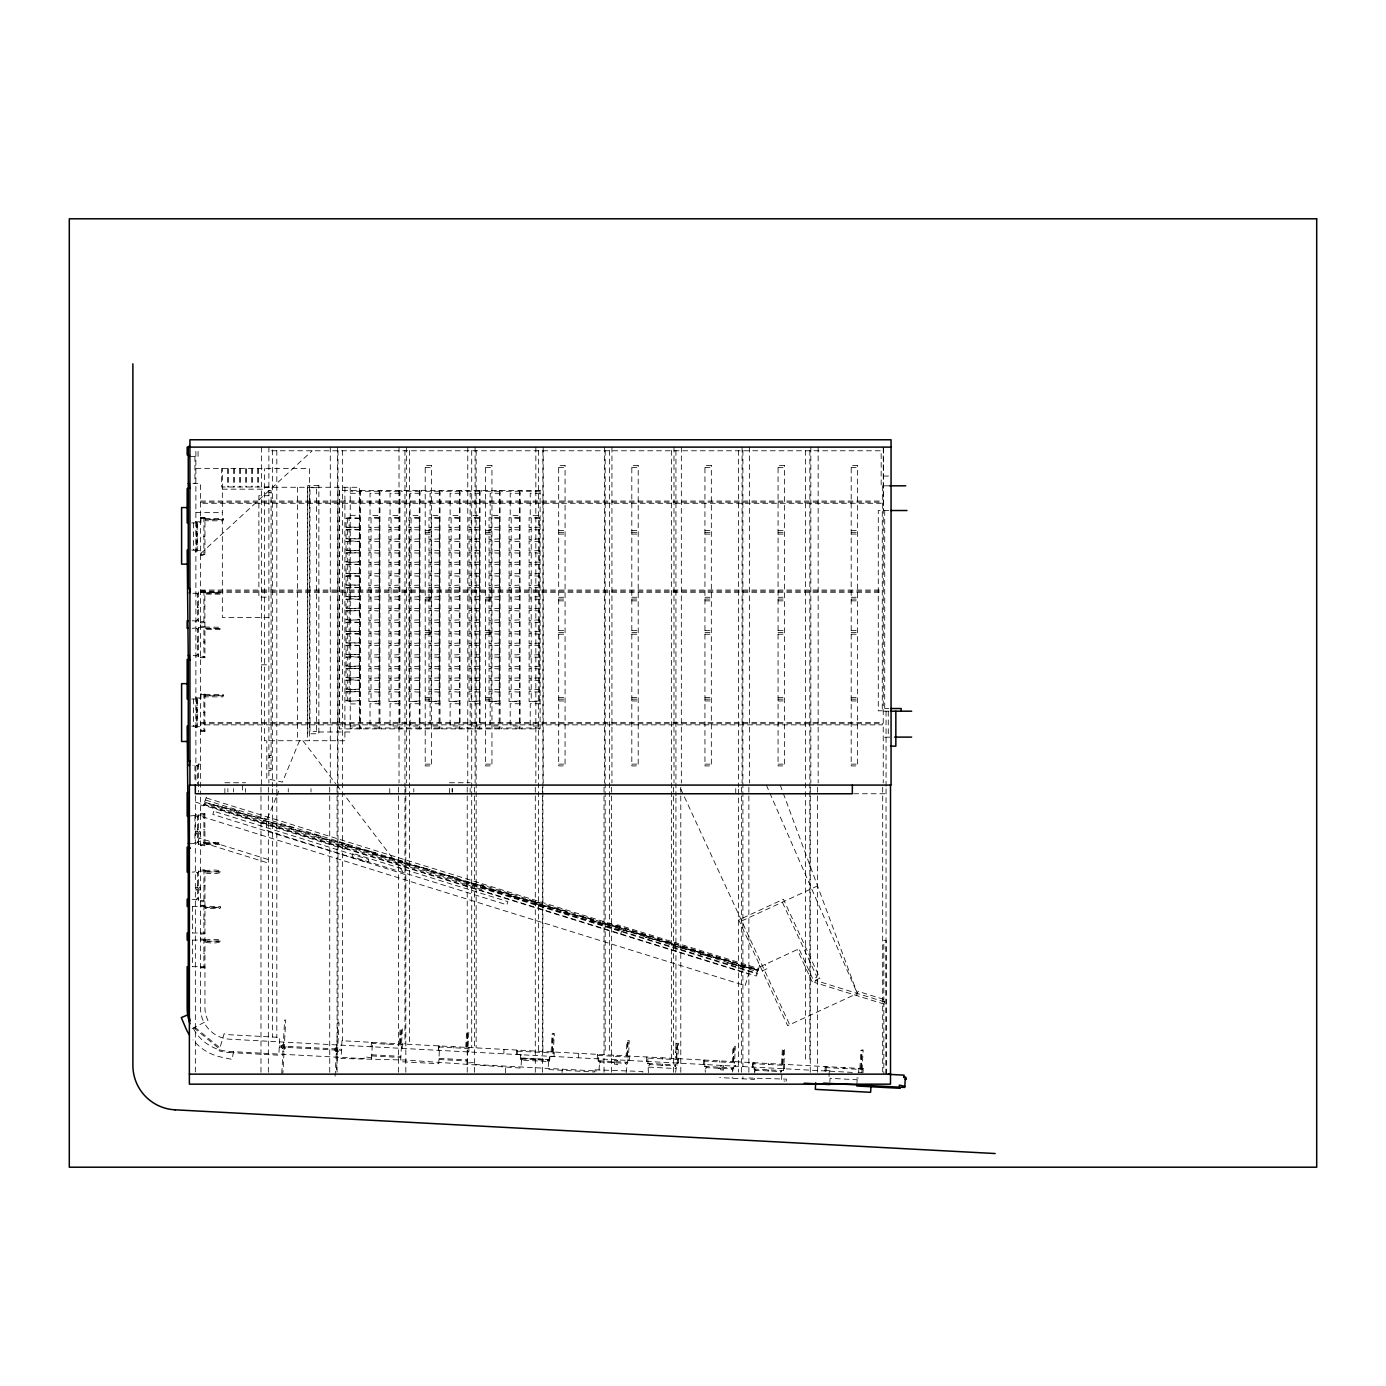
<?xml version="1.0" encoding="UTF-8"?>
<svg xmlns="http://www.w3.org/2000/svg" width="1386" height="1386" viewBox="0 0 1386 1386"><rect width="100%" height="100%" fill="white"/><g stroke="black" fill="none" stroke-linecap="round" stroke-linejoin="round"><path stroke-width="0.75" stroke-dasharray="5 3.75" d="M197.28 831.964L197.505 830.976M516.424 1054.399L516.545 1050.172M516.32 1054.278L517.325 1054.434L517.325 1050.103M535.36 1052.407L535.221 1051.038M551.126 1051.731L552.061 1033.904L554.348 1033.575L553.083 1056.323L554.088 1056.271M552.13 1051.783L553.066 1033.731M552.39 1051.783L553.222 1033.506M553.967 1056.375L554.313 1052.165M281.774 1073.353L284.615 1020.027L285.724 1020.096L282.883 1073.405M283.714 1047.279L283.766 1046.17M310.377 1048.7L310.429 1047.591M335.083 1076.194L337.924 1022.868L339.033 1022.937L336.417 1072.21M337.023 1050.12L337.093 1049.011M371.067 1046.742L371.535 1042.307M372.193 1042.341L372.141 1043.398L401.68 1044.975L401.732 1043.918M371.535 1059.025L372.366 1043.398M387.023 1044.507L386.885 1043.415M399.324 1043.641L400.121 1028.828L402.408 1028.499L400.571 1061.693L438.773 1063.72L439.501 1045.945M400.329 1043.693L401.282 1028.412M400.589 1043.71L401.386 1028.672M402.183 1048.284L402.408 1043.953L402.39 1048.422M438.374 1050.328L438.617 1045.893M438.617 1050.242L438.842 1046.014M453.898 1048.059L453.776 1046.69M465.748 1047.175L466.545 1032.362L468.832 1032.033L468.018 1047.296M466.753 1047.227L467.706 1031.964M467.013 1047.244L467.827 1032.206M467.047 1064.119L467.879 1048.492M468.156 1047.106L468.104 1048.509L439.449 1046.984M468.607 1051.835L467.706 1051.783M468.815 1051.957L469.057 1047.504M503.811 1053.81L504.036 1049.375M505.353 1072.833L505.717 1066.18M517.359 1054.538L521.153 1054.296L520.911 1058.956L549.116 1060.463L549.376 1055.803L553.083 1056.444M520.582 1054.711L520.287 1060.047L549.618 1061.607L549.895 1056.271M521.413 1060.099L520.98 1068.104L405.11 1060.03L341.025 1058.506L341.978 1040.747L735.308 1061.693L735.29 1066.163M521.968 1060.134L521.846 1058.124M523.18 1058.194L533.731 1058.748M535.013 1059.718L535.065 1058.835M536.399 1058.904L546.95 1059.458M547.955 1061.52L548.007 1060.411M548.232 1060.411L548.284 1059.528M548.51 1061.555L548.076 1069.542L594.507 1072.019L594.577 1070.91L599.012 1071.153L599.532 1061.364L598.198 1061.295L598.388 1054.399L598.284 1055.439L628.499 1057.05L629.227 1040.591L626.94 1040.903L626.143 1055.734M562.075 1072.521L562.248 1069.178M578.516 1057.795L578.759 1053.36M597.227 1058.8L597.453 1054.348L597.453 1058.696M600.017 1060.844L599.947 1061.953L626.16 1063.339L626.229 1062.23M600.623 1061.988L599.445 1063.045M612.508 1062.612L613.426 1062.664M613.253 1055.196L613.374 1056.565M613.062 1062.646L613.114 1061.537M614.379 1062.716L615.367 1062.767M614.622 1062.958L614.552 1064.171L617.567 1064.344L615.107 1062.975M614.691 1061.399L614.76 1060.169L617.792 1060.342L615.193 1061.433M625.502 1063.305L626.559 1064.483M626.125 1072.591L628.291 1057.05M627.009 1055.924L627.945 1040.747M627.408 1055.785L628.101 1040.505M629.209 1060.498L629.452 1056.063M642.844 1072.366L642.879 1071.482L594.629 1069.801L593.572 1068.849L593.468 1070.841L474.393 1064.5L474.497 1062.508L467.117 1063.01M646.534 1061.416L646.777 1056.981L646.777 1061.33M648.388 1072.66L647.712 1057.033L647.609 1058.072L677.823 1059.684L678.551 1043.208L676.264 1043.537L675.467 1058.35M649.324 1063.46L649.272 1064.569L675.484 1065.973L675.536 1064.864M649.93 1064.621L648.769 1065.661M661.832 1065.245L662.751 1065.297M662.699 1059.181L662.577 1057.83M662.369 1065.28L662.439 1064.171M674.826 1065.938L675.866 1067.116M675.588 1072.366L677.598 1059.666M676.472 1058.402L677.269 1043.363M676.732 1058.419L677.408 1043.138M678.534 1063.131L678.534 1058.783M703.308 1064.448L703.534 1060.013L703.534 1064.344M704.434 1060.047L704.365 1061.104L734.58 1062.716L735.308 1046.239L733.021 1046.569L732.224 1061.381M704.59 1061.104L705.335 1072.227M706.098 1066.492L706.028 1067.601L732.241 1069.004L732.31 1067.896M706.704 1067.636L705.526 1068.693M718.589 1068.277L719.507 1068.329M719.334 1060.844L719.455 1062.213M719.143 1068.294L719.195 1067.185M720.46 1068.363L721.448 1068.415M720.703 1068.606L720.633 1069.836L723.648 1069.992L721.188 1068.641M720.772 1067.047L720.841 1065.834L723.873 1065.99L721.274 1067.081M731.583 1068.97L732.622 1070.131M732.206 1078.239L732.258 1077.13M732.536 1071.932L734.372 1062.698M733.229 1061.433L734.026 1046.395M733.489 1061.451L734.182 1046.153M752.615 1067.081L752.858 1062.629M752.858 1066.977L753.083 1062.75M754.469 1078.308L754.417 1079.434L719.698 1077.58M754.746 1073.111L753.793 1062.681L753.689 1063.72L783.904 1065.332L784.632 1048.873L782.345 1049.185L781.548 1064.015M755.405 1069.126L755.353 1070.235L781.565 1071.621L781.617 1070.512M756.011 1070.269L754.85 1071.309M767.913 1070.893L768.832 1070.945M768.78 1064.846L768.658 1063.478M768.45 1070.928L768.52 1069.819M780.838 1072.695L780.89 1071.586M781.86 1074.566L781.513 1080.872L785.186 1081.063M782.553 1064.067L783.35 1049.029M782.813 1064.067L783.488 1048.786M783.679 1065.332L783.367 1071.17L782.033 1071.101M784.615 1064.431L784.615 1068.779M786.295 1081.132L786.399 1079.122L748.925 1078.013M824.982 1070.928L825.224 1066.492L825.207 1070.841M826.108 1066.544L826.056 1067.584L862.265 1069.507L862.317 1068.104M826.281 1067.601L826.091 1070.997L825.103 1070.72M829.036 1076.489L829.313 1071.17M829.867 1081.721L830.058 1078.273L857.154 1079.781M844.143 1068.866L844.022 1067.497M856.877 1084.891L857.241 1077.996M858.644 1072.729L858.887 1068.277M859.909 1068.19L860.862 1050.363L863.149 1050.034L862.179 1068.311M860.914 1068.242L862.023 1049.964M861.174 1068.242L862.144 1050.207M861.867 1072.781L862.04 1069.507M863.097 1068.623L735.758 1061.728M862.976 1072.955L863.218 1068.519M233.628 1051.679L231.999 1059.389L222.955 1057.466A50.052 50.052 0 0 1 193 1039.933M341.077 845.685L341.736 843.572L621.292 930.526L621.967 928.395M345.305 847.002L344.629 849.133L203.794 805.318L204.452 803.187L481.912 889.5L482.588 887.369M465.8 886.122L466.787 882.951L756.704 973.111L757.692 969.94L727.338 962.923L757.692 969.94L602.823 921.759L601.836 924.947M480.457 886.711L481.115 884.597L758.021 970.72L759.684 965.176L756.409 976.039L204.175 804.278M617.047 926.87L617.706 924.739L758.558 968.554L757.882 970.685M620.651 934.303L621.656 931.115M856.669 995.581L858.003 991.337L885.152 999.774L883.835 1004.018L883.835 1074.063M206.358 797.175L203.24 805.855L200.52 804.885M276.022 797.643L266.424 820.945L266.424 830.283L405.041 874.497L343.485 793.901M276.819 795.703L280.024 787.941M299.515 740.73L282.432 782.12L266.805 778.603L266.805 740.73M200.953 553.36L312.179 450.779M192.152 1028.62L208.004 1020.391A26.698 26.698 0 0 1 204.955 1008.194L204.955 869.923L200.502 869.698M741.701 920.962L817.549 885.914M760.36 966.648L798.977 948.804L812.872 979.001L816.96 977.113L782.345 902.182M762.317 970.893L767.168 968.658L765.211 964.413M780.231 785.082L857.328 993.45L787.629 1025.657L738.755 919.871L783.436 899.237L819.906 978.187L812.161 981.773L797.279 949.583M346.067 518.243L359.303 518.243L359.303 527.148L346.067 527.148L346.067 518.243L350.363 517.688M346.067 529.816L359.303 529.816L359.303 538.721L346.067 538.721L346.067 529.816L350.363 529.261M346.067 541.389L359.303 541.389L359.303 550.277L350.398 550.848L346.067 550.277L346.067 541.389L347.314 541.389L347.314 550.277L350.363 550.848M350.363 562.404L346.067 561.85L346.067 552.962L359.303 552.962L359.303 561.85L350.398 562.404L349.116 562.404L349.116 552.39L359.684 552.962M346.067 552.962L350.363 552.39M346.067 564.518L359.303 564.518L359.303 573.423L346.067 573.423L346.067 564.518L350.363 563.963M346.067 576.091L359.303 576.091L359.303 584.996L346.067 584.996L346.067 576.091L350.363 575.536M346.067 587.664L359.303 587.664L359.303 596.552L346.067 596.552L346.067 587.664L350.363 587.11M346.067 599.22L359.303 599.22L359.303 608.125L350.398 608.679L346.067 608.125L346.067 599.22L347.314 599.22L347.314 608.125L350.363 608.679M350.363 620.252L346.067 619.698L346.067 610.793L359.303 610.793L359.303 619.698L350.398 620.252L349.116 620.252L349.116 610.238L359.684 610.793M346.067 610.793L350.363 610.238M346.067 622.366L359.303 622.366L359.303 631.271L346.067 631.271L346.067 622.366L350.363 621.812M346.067 633.939L359.303 633.939L359.303 642.827L346.067 642.827L346.067 633.939L350.363 633.385M346.067 645.495L359.303 645.495L359.303 654.4L346.067 654.4L346.067 645.495L350.363 644.94M346.067 657.068L359.303 657.068L359.303 665.973L350.398 666.527L346.067 665.973L346.067 657.068L347.314 657.068L347.314 665.973L350.363 666.527M350.363 678.1L346.067 677.546L346.067 668.641L359.303 668.641L359.303 677.546L350.398 678.1L349.116 678.1L349.116 668.087L359.684 668.641M346.067 668.641L350.363 668.087M346.067 680.214L359.303 680.214L359.303 689.102L350.398 689.656L346.067 689.102L346.067 680.214L347.314 680.214L347.314 689.102L350.363 689.656M350.363 701.229L346.067 700.675L346.067 691.77L359.303 691.77L359.303 700.675L350.398 701.229L349.116 701.229L349.116 691.216L359.684 691.77M346.067 691.77L350.363 691.216M359.684 527.148L349.116 527.702L349.116 517.688L359.684 518.243M379.487 527.148L368.919 527.702L368.919 517.688L379.487 518.243M399.514 527.148L388.946 527.702L388.946 517.688L399.514 518.243M419.525 527.148L408.957 527.702L408.957 517.688L419.525 518.243M439.553 527.148L428.984 527.702L428.984 517.688L439.553 518.243M459.58 527.148L449.012 527.702L449.012 517.688L459.58 518.243M479.591 527.148L469.022 527.702L469.022 517.688L479.591 518.243M499.618 527.148L489.05 527.702L489.05 517.688L499.618 518.243M519.646 527.148L509.078 527.702L509.078 517.688L519.646 518.243M539.656 527.148L529.105 527.702L529.105 517.688L539.656 518.243M359.684 538.721L349.116 539.275L349.116 529.261L359.684 529.816M379.487 538.877L368.919 539.431L368.919 529.417L379.487 529.972M399.514 538.877L388.946 539.431L388.946 529.417L399.514 529.972M419.525 538.877L408.957 539.431L408.957 529.417L419.525 529.972M439.553 538.877L428.984 539.431L428.984 529.417L439.553 529.972M459.58 538.877L449.012 539.431L449.012 529.417L459.58 529.972M479.591 538.877L469.022 539.431L469.022 529.417L479.591 529.972M499.618 538.877L489.05 539.431L489.05 529.417L499.618 529.972M519.646 538.877L509.078 539.431L509.078 529.417L519.646 529.972M539.656 538.877L529.105 539.431L529.105 529.417L539.656 529.972M359.684 550.277L349.116 550.848L349.116 540.835L350.363 540.835M379.487 550.467L368.919 551.022L368.919 541.008L379.487 541.562M399.514 550.467L388.946 551.022L388.946 541.008L399.514 541.562M419.525 550.467L408.957 551.022L408.957 541.008L419.525 541.562M439.553 550.467L428.984 551.022L428.984 541.008L439.553 541.562M459.58 550.467L449.012 551.022L449.012 541.008L459.58 541.562M479.591 550.467L469.022 551.022L469.022 541.008L479.591 541.562M499.618 550.467L489.05 551.022L489.05 541.008L499.618 541.562M519.646 550.467L509.078 551.022L509.078 541.008L519.646 541.562M539.656 550.467L529.105 551.022L529.105 541.008L539.656 541.562M349.116 562.404L359.684 561.85M379.487 562.058L368.919 562.612L368.919 552.598L379.487 553.153M399.514 562.058L388.946 562.612L388.946 552.598L399.514 553.153M419.525 562.058L408.957 562.612L408.957 552.598L419.525 553.153M439.553 562.058L428.984 562.612L428.984 552.598L439.553 553.153M459.58 562.058L449.012 562.612L449.012 552.598L459.58 553.153M479.591 562.058L469.022 562.612L469.022 552.598L479.591 553.153M499.618 562.058L489.05 562.612L489.05 552.598L499.618 553.153M519.646 562.058L509.078 562.612L509.078 552.598L519.646 553.153M539.656 562.058L529.105 562.612L529.105 552.598L539.656 553.153M359.684 573.423L349.116 573.977L349.116 563.963L359.684 564.518M379.487 573.509L368.919 574.064L368.919 564.05L379.487 564.604M399.514 573.509L388.946 574.064L388.946 564.05L399.514 564.604M419.525 573.509L408.957 574.064L408.957 564.05L419.525 564.604M439.553 573.509L428.984 574.064L428.984 564.05L439.553 564.604M459.58 573.509L449.012 574.064L449.012 564.05L459.58 564.604M479.591 573.509L469.022 574.064L469.022 564.05L479.591 564.604M499.618 573.509L489.05 574.064L489.05 564.05L499.618 564.604M519.646 573.509L509.078 574.064L509.078 564.05L519.646 564.604M539.656 573.509L529.105 574.064L529.105 564.05L539.656 564.604M359.684 584.996L349.116 585.55L349.116 575.536L359.684 576.091M379.487 585.1L368.919 585.654L368.919 575.64L379.487 576.195M399.514 585.1L388.946 585.654L388.946 575.64L399.514 576.195M419.525 585.1L408.957 585.654L408.957 575.64L419.525 576.195M439.553 585.1L428.984 585.654L428.984 575.64L439.553 576.195M459.58 585.1L449.012 585.654L449.012 575.64L459.58 576.195M479.591 585.1L469.022 585.654L469.022 575.64L479.591 576.195M499.618 585.1L489.05 585.654L489.05 575.64L499.618 576.195M519.646 585.1L509.078 585.654L509.078 575.64L519.646 576.195M539.656 585.1L529.105 585.654L529.105 575.64L539.656 576.195M359.684 596.552L349.116 597.106L349.116 587.11L359.684 587.664M379.487 596.69L368.919 597.245L368.919 587.231L379.487 587.785M399.514 596.69L388.946 597.245L388.946 587.231L399.514 587.785M419.525 596.69L408.957 597.245L408.957 587.231L419.525 587.785M439.553 596.69L428.984 597.245L428.984 587.231L439.553 587.785M459.58 596.69L449.012 597.245L449.012 587.231L459.58 587.785M479.591 596.69L469.022 597.245L469.022 587.231L479.591 587.785M499.618 596.69L489.05 597.245L489.05 587.231L499.618 587.785M519.646 596.69L509.078 597.245L509.078 587.231L519.646 587.785M539.656 596.69L529.105 597.245L529.105 587.231L539.656 587.785M359.684 608.125L349.116 608.679L349.116 598.665L350.363 598.665M379.487 608.281L368.919 608.835L368.919 598.821L379.487 599.376M399.514 608.281L388.946 608.835L388.946 598.821L399.514 599.376M419.525 608.281L408.957 608.835L408.957 598.821L419.525 599.376M439.553 608.281L428.984 608.835L428.984 598.821L439.553 599.376M459.58 608.281L449.012 608.835L449.012 598.821L459.58 599.376M479.591 608.281L469.022 608.835L469.022 598.821L479.591 599.376M499.618 608.281L489.05 608.835L489.05 598.821L499.618 599.376M519.646 608.281L509.078 608.835L509.078 598.821L519.646 599.376M539.656 608.281L529.105 608.835L529.105 598.821L539.656 599.376M349.116 620.252L359.684 619.698M379.487 619.871L368.919 620.426L368.919 610.412L379.487 610.966M399.514 619.871L388.946 620.426L388.946 610.412L399.514 610.966M419.525 619.871L408.957 620.426L408.957 610.412L419.525 610.966M439.553 619.871L428.984 620.426L428.984 610.412L439.553 610.966M459.58 619.871L449.012 620.426L449.012 610.412L459.58 610.966M479.591 619.871L469.022 620.426L469.022 610.412L479.591 610.966M499.618 619.871L489.05 620.426L489.05 610.412L499.618 610.966M519.646 619.871L509.078 620.426L509.078 610.412L519.646 610.966M539.656 619.871L529.105 620.426L529.105 610.412L539.656 610.966M359.684 631.271L349.116 631.825L349.116 621.812L359.684 622.366M379.487 631.462L368.919 632.016L368.919 622.002L379.487 622.574M399.514 631.462L388.946 632.016L388.946 622.002L399.514 622.574M419.525 631.462L408.957 632.016L408.957 622.002L419.525 622.574M439.553 631.462L428.984 632.016L428.984 622.002L439.553 622.574M459.58 631.462L449.012 632.016L449.012 622.002L459.58 622.574M479.591 631.462L469.022 632.016L469.022 622.002L479.591 622.574M499.618 631.462L489.05 632.016L489.05 622.002L499.618 622.574M519.646 631.462L509.078 632.016L509.078 622.002L519.646 622.574M539.656 631.462L529.105 632.016L529.105 622.002L539.656 622.574M359.684 642.827L349.116 643.381L349.116 633.385L359.684 633.939M379.487 643.052L368.919 643.606L368.919 633.593L379.487 634.164M399.514 643.052L388.946 643.606L388.946 633.593L399.514 634.164M419.525 643.052L408.957 643.606L408.957 633.593L419.525 634.164M439.553 643.052L428.984 643.606L428.984 633.593L439.553 634.164M459.58 643.052L449.012 643.606L449.012 633.593L459.58 634.164M479.591 643.052L469.022 643.606L469.022 633.593L479.591 634.164M499.618 643.052L489.05 643.606L489.05 633.593L499.618 634.164M519.646 643.052L509.078 643.606L509.078 633.593L519.646 634.164M539.656 643.052L529.105 643.606L529.105 633.593L539.656 634.164M359.684 654.4L349.116 654.954L349.116 644.94L359.684 645.495M379.487 654.642L368.919 655.197L368.919 645.183L379.487 645.755M399.514 654.642L388.946 655.197L388.946 645.183L399.514 645.755M419.525 654.642L408.957 655.197L408.957 645.183L419.525 645.755M439.553 654.642L428.984 655.197L428.984 645.183L439.553 645.755M459.58 654.642L449.012 655.197L449.012 645.183L459.58 645.755M479.591 654.642L469.022 655.197L469.022 645.183L479.591 645.755M499.618 654.642L489.05 655.197L489.05 645.183L499.618 645.755M519.646 654.642L509.078 655.197L509.078 645.183L519.646 645.755M539.656 654.642L529.105 655.197L529.105 645.183L539.656 645.755M359.684 665.973L349.116 666.527L349.116 656.514L350.363 656.514M379.487 666.233L368.919 666.787L368.919 656.773L379.487 657.345M399.514 666.233L388.946 666.787L388.946 656.773L399.514 657.345M419.525 666.233L408.957 666.787L408.957 656.773L419.525 657.345M439.553 666.233L428.984 666.787L428.984 656.773L439.553 657.345M459.58 666.233L449.012 666.787L449.012 656.773L459.58 657.345M479.591 666.233L469.022 666.787L469.022 656.773L479.591 657.345M499.618 666.233L489.05 666.787L489.05 656.773L499.618 657.345M519.646 666.233L509.078 666.787L509.078 656.773L519.646 657.345M539.656 666.233L529.105 666.787L529.105 656.773L539.656 657.345M349.116 678.1L359.684 677.546M379.487 677.823L368.919 678.378L368.919 668.364L379.487 668.936M399.514 677.823L388.946 678.378L388.946 668.364L399.514 668.936M419.525 677.823L408.957 678.378L408.957 668.364L419.525 668.936M439.553 677.823L428.984 678.378L428.984 668.364L439.553 668.936M459.58 677.823L449.012 678.378L449.012 668.364L459.58 668.936M479.591 677.823L469.022 678.378L469.022 668.364L479.591 668.936M499.618 677.823L489.05 678.378L489.05 668.364L499.618 668.936M519.646 677.823L509.078 678.378L509.078 668.364L519.646 668.936M539.656 677.823L529.105 678.378L529.105 668.364L539.656 668.936M359.684 689.102L349.116 689.656L349.116 679.66L350.363 679.66M379.487 689.414L368.919 689.968L368.919 679.972L379.487 680.526M399.514 689.414L388.946 689.968L388.946 679.972L399.514 680.526M419.525 689.414L408.957 689.968L408.957 679.972L419.525 680.526M439.553 689.414L428.984 689.968L428.984 679.972L439.553 680.526M459.58 689.414L449.012 689.968L449.012 679.972L459.58 680.526M479.591 689.414L469.022 689.968L469.022 679.972L479.591 680.526M499.618 689.414L489.05 689.968L489.05 679.972L499.618 680.526M519.646 689.414L509.078 689.968L509.078 679.972L519.646 680.526M539.656 689.414L529.105 689.968L529.105 679.972L539.656 680.526M349.116 701.229L359.684 700.675M379.487 701.004L368.919 701.559L368.919 691.562L379.487 692.116M399.514 701.004L388.946 701.559L388.946 691.562L399.514 692.116M419.525 701.004L408.957 701.559L408.957 691.562L419.525 692.116M439.553 701.004L428.984 701.559L428.984 691.562L439.553 692.116M459.58 701.004L449.012 701.559L449.012 691.562L459.58 692.116M479.591 701.004L469.022 701.559L469.022 691.562L479.591 692.116M499.618 701.004L489.05 701.559L489.05 691.562L499.618 692.116M519.646 701.004L509.078 701.559L509.078 691.562L519.646 692.116M539.656 701.004L529.105 701.559L529.105 691.562L539.656 692.116M271.483 450.779L881.167 450.779L881.167 485.828L889.569 485.828M189.38 456.462L198.059 456.462L198.059 450.831M425.207 467.359L431.583 467.359M485.568 467.359L491.943 467.359M558.679 467.359L565.072 467.359M631.808 467.359L638.201 467.359M704.937 467.359L711.33 467.359M778.066 467.359L784.459 467.359M851.195 467.359L857.57 467.359M195.876 468.589L309.528 468.589L309.528 740.73M883.488 476.056L888.842 476.056M192.845 483.593L198.059 483.593L198.059 484.927L200.502 484.927L200.502 794.161M268.884 486.988L221.673 486.988L221.673 468.589M264.38 487.266L359.476 487.266L359.476 728.88M316.632 487.716L309.962 487.716L309.962 731.548L316.632 731.548M222.332 489.171L264.38 489.171M268.884 490.609L271.102 490.609L271.102 770.495L268.884 770.495M379.036 491.268L351.559 491.268L351.559 490.384M399.064 491.268L381.271 491.268L381.271 490.384M439.102 491.268L421.309 491.268L421.309 490.384M499.168 491.268L481.375 491.268L481.375 490.384M268.884 492.359L271.102 492.359M350.346 493.277L360.36 493.277M379.937 493.277L370.027 493.277L370.027 515.523L379.937 515.523M399.948 493.277L390.055 493.277L390.055 515.523L399.948 515.523M419.975 493.277L410.083 493.277L410.083 515.523L419.975 515.523M440.003 493.277L430.093 493.277L430.093 515.523L440.003 515.523M460.013 493.277L450.121 493.277L450.121 515.523L460.013 515.523M480.041 493.277L470.149 493.277L470.149 515.523L480.041 515.523M500.069 493.277L490.159 493.277L490.159 515.523L500.069 515.523M520.079 493.277L510.187 493.277L510.187 515.523L520.079 515.523M540.107 493.277L530.214 493.277L530.214 515.523L540.107 515.523M268.884 495.686L258.87 495.686L258.87 597.141L268.884 597.141M200.502 501.056L881.167 501.056L881.167 503.291L200.502 503.291M200.502 502.182L881.167 502.182M888.842 510.516L878.274 510.585L878.274 710.81L882.276 710.81M195.876 512.387L222.332 512.387M350.346 515.332L360.36 515.332M200.502 517.463L204.955 517.463M200.623 517.688L204.955 517.688L204.955 555.284L200.502 555.509M399.514 517.81L391.06 517.81L391.06 701.455L399.514 701.455M459.58 517.81L451.126 517.81L451.126 701.455L459.58 701.455M519.646 517.81L511.191 517.81L511.191 701.455L519.646 701.455M205.319 518.381L203.915 518.364L203.915 554.625L204.955 554.573M203.915 518.589L200.502 518.589L200.727 517.584M205.111 518.52L223.406 518.52L222.955 520.789L205.111 520.789L205.111 519.785L223.423 519.646M205.111 519.525L223.181 519.525M200.502 521.812L195.166 521.812L195.166 523.475L196.275 523.475M191.718 522.92L195.166 522.92M196.275 523.25L197.176 523.25M197.176 524.584L197.176 535.152M346.067 527.148L350.363 527.702M425.207 530.543L431.583 530.543M485.568 530.543L491.943 530.543M558.679 530.543L565.072 530.543M631.808 530.543L638.201 530.543M704.937 530.543L711.33 530.543M778.066 530.543L784.459 530.543M851.195 530.543L857.57 530.543M425.207 532.328L431.583 532.328M485.568 532.328L491.943 532.328M558.679 532.328L565.072 532.328M631.808 532.328L638.201 532.328M704.937 532.328L711.33 532.328M778.066 532.328L784.459 532.328M851.195 532.328L857.57 532.328M425.207 534.095L431.583 534.095M485.568 534.095L491.943 534.095M558.679 534.095L565.072 534.095M631.808 534.095L638.201 534.095M704.937 534.095L711.33 534.095M778.066 534.095L784.459 534.095M851.195 534.095L857.57 534.095M196.275 536.486L197.176 536.486M203.603 536.486L204.955 536.729M197.176 537.82L197.176 548.388M346.067 538.721L350.363 539.275M196.275 549.514L195.166 549.514L195.166 551.178L200.502 551.178M196.275 549.722L197.176 549.722M191.718 550.069L195.166 550.069M346.067 550.277L347.314 550.277M203.915 554.4L200.502 554.4L200.727 555.405M346.067 561.85L347.314 561.85L347.314 552.962M346.067 573.423L350.363 573.977M346.067 584.996L350.363 585.55M200.502 590.055L882.276 590.055M200.502 590.834L204.955 590.834M200.502 591.164L882.276 591.164M205.319 591.735L203.915 591.718L203.915 621.967L204.955 621.933M200.502 592.272L882.276 592.272M205.111 592.879L220.166 592.879M220.409 593.017L205.111 593.139L205.111 594.144L219.958 594.144L220.166 592.168M192.845 593.277L198.059 593.277L198.059 591.943L220.391 592.168M198.614 593.728L197.505 593.728L197.505 620.304L198.614 620.304M197.505 594.386L196.396 593.277M346.067 596.552L350.363 597.106M425.207 597.279L431.583 597.279M485.568 597.279L491.943 597.279M558.679 597.279L565.072 597.279M631.808 597.279L638.201 597.279M704.937 597.279L711.33 597.279M778.066 597.279L784.459 597.279M851.195 597.279L857.57 597.279M425.207 599.064L431.583 599.064M485.568 599.064L491.943 599.064M558.679 599.064L565.072 599.064M631.808 599.064L638.201 599.064M704.937 599.064L711.33 599.064M778.066 599.064L784.459 599.064M851.195 599.064L857.57 599.064M425.207 600.848L431.583 600.848M485.568 600.848L491.943 600.848M558.679 600.848L565.072 600.848M631.808 600.848L638.201 600.848M704.937 600.848L711.33 600.848M778.066 600.848L784.459 600.848M851.195 600.848L857.57 600.848M197.505 606.721L197.505 607.64M203.603 606.843L204.66 606.825M197.505 607.189L198.614 607.189M346.067 608.125L347.314 608.125M268.884 617.411L222.332 617.411L222.332 468.589M197.505 619.646L196.396 620.755M346.067 619.698L347.314 619.698L347.314 610.793M192.186 620.755L203.915 621.76M204.851 622.643L200.502 622.868M200.502 626.195L204.955 626.42M203.915 627.321L192.186 628.308M205.111 628.256L220.409 628.378M220.166 628.516L205.111 628.516L205.111 629.521L219.958 629.521L220.391 627.252L203.915 627.096L203.915 657.016L204.955 657.016L192.845 655.457M198.614 628.759L197.505 628.759L197.505 655.006L198.614 655.006M197.505 629.435L196.396 628.308M425.207 630.647L431.583 630.647M485.568 630.647L491.943 630.647M558.679 630.647L565.072 630.647M631.808 630.647L638.201 630.647M704.937 630.647L711.33 630.647M778.066 630.647L784.459 630.647M851.195 630.647L857.57 630.647M346.067 631.271L350.363 631.825M425.207 632.432L431.583 632.432M485.568 632.432L491.943 632.432M558.679 632.432L565.072 632.432M631.808 632.432L638.201 632.432M704.937 632.432L711.33 632.432M778.066 632.432L784.459 632.432M851.195 632.432L857.57 632.432M425.207 634.216L431.583 634.216M485.568 634.216L491.943 634.216M558.679 634.216L565.072 634.216M631.808 634.216L638.201 634.216M704.937 634.216L711.33 634.216M778.066 634.216L784.459 634.216M851.195 634.216L857.57 634.216M197.505 641.423L197.505 642.342M197.505 641.891L198.614 641.891M203.603 641.891L204.955 642.134M346.067 642.827L350.363 643.381M197.505 654.348L196.396 655.457M346.067 654.4L350.363 654.954M200.623 657.674L204.955 657.674L204.851 591.06M261.538 664.795L268.884 664.795M346.067 665.973L347.314 665.973M346.067 677.546L347.314 677.546L347.314 668.641M346.067 689.102L347.314 689.102M205.319 694.473L203.915 694.438L203.915 730.717L204.955 730.665M203.915 694.663L200.502 694.663L200.727 693.676L204.851 693.676L204.851 731.496M205.111 694.594L223.406 694.594L222.955 696.863L205.111 696.863L205.111 695.876L223.423 695.737M205.111 695.599L223.181 695.599M425.207 697.401L431.583 697.401M485.568 697.401L491.943 697.401M558.679 697.401L565.072 697.401M631.808 697.401L638.201 697.401M704.937 697.401L711.33 697.401M778.066 697.401L784.459 697.401M851.195 697.401L857.57 697.401M200.502 697.903L195.166 697.903L195.166 699.566L196.275 699.566M191.718 699.012L195.166 699.012M196.275 699.341L197.176 699.341M425.207 699.168L431.583 699.168M485.568 699.168L491.943 699.168M558.679 699.168L565.072 699.168M631.808 699.168L638.201 699.168M704.937 699.168L711.33 699.168M778.066 699.168L784.459 699.168M851.195 699.168L857.57 699.168M197.176 700.675L197.176 711.243M346.067 700.675L347.314 700.675L347.314 691.77M425.207 700.952L431.583 700.952M485.568 700.952L491.943 700.952M558.679 700.952L565.072 700.952M631.808 700.952L638.201 700.952M704.937 700.952L711.33 700.952M778.066 700.952L784.459 700.952M851.195 700.952L857.57 700.952M379.937 703.741L370.027 703.741L370.027 725.987L379.937 725.987M399.948 703.741L390.055 703.741L390.055 725.987L399.948 725.987M419.975 703.741L410.083 703.741L410.083 725.987L419.975 725.987M440.003 703.741L430.093 703.741L430.093 725.987L440.003 725.987M460.013 703.741L450.121 703.741L450.121 725.987L460.013 725.987M480.041 703.741L470.149 703.741L470.149 725.987L480.041 725.987M500.069 703.741L490.159 703.741L490.159 725.987L500.069 725.987M520.079 703.741L510.187 703.741L510.187 725.987L520.079 725.987M540.107 703.741L530.214 703.741L530.214 725.987L540.107 725.987M350.346 703.915L360.36 703.915M884.718 708.523L888.824 708.523M888.859 711.191L882.276 711.191L882.276 510.516M196.275 712.577L197.176 712.577M203.603 712.577L204.955 712.82M197.176 713.911L197.176 724.48M200.502 722.643L882.276 722.643L882.276 724.861L200.502 724.861M200.502 723.752L882.276 723.752M196.275 725.588L195.166 725.588L195.166 727.269L200.502 727.269M196.275 725.814L197.176 725.814M350.346 725.987L360.36 725.987M191.718 726.143L195.166 726.143M379.036 727.979L351.559 727.979L351.559 728.88M399.064 727.979L381.271 727.979L381.271 728.88M439.102 727.979L421.309 727.979L421.309 728.88M499.168 727.979L481.375 727.979L481.375 728.88M203.915 730.491L200.623 730.491L200.727 731.496M200.623 731.375L204.955 731.375M884.718 737.213L890.505 737.109M268.884 755.543L271.102 755.543M268.884 757.397L271.102 757.397M200.502 764.136L198.059 764.136L198.059 765.47L192.845 765.47M425.207 764.136L431.583 764.136M485.568 764.136L491.943 764.136M558.679 764.136L565.072 764.136M631.808 764.136L638.201 764.136M704.937 764.136L711.33 764.136M778.066 764.136L784.459 764.136M851.195 764.136L857.57 764.136M198.614 765.921L197.505 765.921L197.505 784.095M197.505 766.579L196.396 765.47M268.884 768.208L271.102 768.208M224.861 782.744L245.565 782.744M449.445 782.744L470.149 782.744M853.637 793.762L886.052 793.762M200.502 813.634L204.955 813.634M200.623 813.859L200.623 814.743M204.851 813.859L204.955 845.443L200.623 845.443M204.955 814.57L203.915 814.518L203.915 844.784L205.319 844.767M203.915 814.743L188.271 816.077M198.614 816.527L197.505 816.527L197.505 842.775L198.614 842.775M197.505 817.203L196.396 816.077M197.505 829.105L197.505 830.023M197.505 829.66L198.614 829.66M203.603 829.66L204.955 829.902M197.28 831.219L196.05 831.219L196.05 834.251L196.5 831.721L197.505 831.964M198.839 831.219L200.069 831.219L200.069 834.251L198.839 831.721M197.505 842.116L196.396 843.225M205.111 842.359L219.958 842.359L220.391 844.628L205.111 844.628M189.38 843.225L203.915 844.559M205.111 843.364L220.409 843.485M205.111 843.624L220.166 843.624M200.502 845.668L204.955 845.668M205.319 870.616L203.915 870.581L203.915 900.848L204.955 900.796M203.915 870.806L192.186 872.14M205.111 870.737C226.403 867.705 225.017 875.969 205.111 873.007L205.111 872.019L220.409 871.881M205.111 871.742L220.166 871.742M198.614 872.591L197.505 872.591L197.505 898.838L198.614 898.838M197.505 873.267L196.396 872.14M197.505 885.169L197.505 886.087M197.505 885.723L198.614 885.723M203.603 885.723L204.955 885.966M197.505 887.04L197.505 888.028M197.28 887.283L196.05 887.283L196.05 890.314L197.28 887.785M198.839 887.283L200.069 887.283L200.069 890.314L199.619 887.785L198.614 888.028M197.505 898.18L196.396 899.289M192.186 899.289L203.915 900.623M200.623 901.506L200.623 900.623M200.502 901.732L204.955 901.732M200.502 905.301L204.955 905.301M200.623 905.508L204.851 905.508M204.955 906.184L203.915 906.184L203.915 933.211L204.955 933.176M192.342 906.409L220.391 906.34L219.958 908.61L205.111 908.61L205.111 907.605L220.409 907.466M205.111 907.345L220.166 907.345M203.603 919.611L204.955 919.854M192.342 932.986L203.915 932.986M204.851 933.887L200.502 934.112M200.502 938.998L204.955 939.223M205.319 939.916L203.915 939.881L203.915 966.926L204.955 966.874M192.342 940.106L203.915 940.106M205.111 940.037C226.403 937.005 225.017 945.269 205.111 942.307L205.111 941.319L220.409 941.181M205.111 941.042L220.166 941.042M203.603 953.308L204.66 953.291M192.342 966.7L203.915 966.7M200.623 967.584L204.851 967.705M200.502 967.809L204.955 967.809M349.116 540.835L359.684 541.389M349.116 598.665L359.684 599.22M349.116 656.514L359.684 657.068M349.116 679.66L359.684 680.214M517.273 1051.142L553.482 1053.048M826.125 1070.546L829.902 1070.754M858.107 1072.244L861.884 1072.452M371.188 1046.534L372.176 1046.69M401.282 1048.249L402.286 1048.18M438.496 1050.12L439.501 1050.276M597.349 1058.575L598.336 1058.748M628.101 1060.325L629.123 1060.273M646.673 1061.208L647.66 1061.381M677.425 1062.958L678.43 1062.906M703.43 1064.24L704.417 1064.396M734.182 1065.99L735.186 1065.921M752.737 1066.856L753.741 1067.029M783.506 1068.606L784.511 1068.554M852.355 1072.4L229.92 1039.223A31.15 31.15 0 0 1 222.869 1038.01A31.081 31.081 0 0 1 204.054 1022.435M598.232 1060.74L627.997 1062.334M647.557 1063.374L677.321 1064.95M704.313 1066.388L734.078 1067.982M753.637 1069.022L783.402 1070.616M520.963 1058.072L549.168 1059.58M279.331 1045.928L341.476 1049.237M279.279 1047.036L341.424 1050.345M856.687 1077.962L858.367 1078.065M648.683 1067.116L675.796 1068.554M371.76 1054.798L400.849 1056.357M439.067 1058.384L467.273 1059.892M282.952 1051.142L284.061 1051.194M336.261 1053.984L337.387 1054.036M371.691 1055.907L400.797 1057.466M438.998 1059.493L467.221 1061M371.587 1057.916L364.31 1056.634L364.189 1058.627L229.348 1051.454A43.382 43.382 0 0 1 192.013 1025.761M229.21 1052.546L278.829 1055.196L279.781 1037.421L230.111 1034.77A26.698 26.698 0 0 1 224.116 1033.731L219.092 1050.813A44.491 44.491 0 0 0 229.366 1052.563M206.445 797.99L758.402 969.663M205.682 800.086L757.726 971.794M204.92 802.182L757.068 973.925M195.339 802.009L748.7 974.133L745.131 985.602L195.339 814.587M194.854 1027.199L219.976 1047.903M193.78 1027.771L219.629 1049.063M302.893 740.73L335.637 783.61M336.937 785.325L342.186 792.186M680.717 788.963L789.639 1024.722M766.354 785.082L768.953 791.042M769.819 793.017L857.328 993.45M886.139 1074.185L886.052 940.332L883.835 940.332L883.835 1001.697M888.27 711.191L888.27 737.109M886.052 711.191L886.052 786.919M886.052 788.963L886.052 1074.15M884.718 510.412L884.718 711.191M883.488 448.232L883.488 510.516M883.246 447.106L883.246 782.934M882.691 485.828L882.691 510.516M882.691 787.248L882.691 1071.984M818.156 447.106L818.156 782.934M817.601 787.248L817.601 1074.15M810.827 447.106L810.827 782.934M810.273 787.248L810.273 1074.15M809.857 450.381L809.857 1060.151M805.405 450.381L805.405 1059.909M749.41 447.106L749.41 782.934M748.873 787.248L748.873 1074.15M742.896 450.381L742.896 1066.562M742.896 1076.801L742.896 1078.81M742.082 447.106L742.082 782.934M741.527 787.248L741.527 1074.15M738.443 450.381L738.443 787.144M738.443 789.31L738.443 795.789M738.443 797.938L738.443 1072.106M735.741 788.565L735.741 793.762M681.34 447.106L681.34 782.934M680.786 787.248L680.786 1074.15M675.935 450.381L675.935 795.859M675.935 798.007L675.935 1052.806M673.994 447.106L673.994 782.934M673.44 787.248L673.44 1074.15M671.482 450.381L671.482 1058.298M611.936 447.106L611.936 782.934M611.382 787.248L611.382 1074.15M609.632 450.381L609.632 1051.645M605.18 450.381L605.18 1051.402M604.591 447.106L604.591 782.934M604.036 787.248L604.036 1074.15M543.191 447.106L543.191 782.934M542.896 450.381L542.896 1051.454M542.636 787.248L542.636 1074.15M539.223 490.384L539.223 491.268L521.413 491.268L521.413 490.384M539.223 728.88L539.223 727.979L521.413 727.979L521.413 728.88M538.444 450.381L538.444 1051.212M535.845 447.106L535.845 782.934M535.291 787.248L535.291 1074.15M520.079 490.384L520.079 728.88M519.421 490.384L519.421 728.88M519.196 490.384L519.196 491.268L501.403 491.268L501.403 490.384M519.196 728.88L519.196 727.979L501.403 727.979L501.403 728.88M500.069 490.384L500.069 728.88M499.393 490.384L499.168 728.88M480.041 490.384L480.041 728.88M479.383 490.384L479.383 728.88M479.158 490.384L479.158 491.268L461.347 491.268L461.347 490.384M479.158 728.88L479.158 727.979L461.347 727.979L461.347 728.88M476.143 450.398L476.143 1047.885M475.103 447.106L475.103 782.934M474.549 787.248L474.549 1074.15M471.708 450.398L471.708 1047.66M470.149 788.478L470.149 792.29M467.775 447.106L467.775 782.934M467.221 787.248L467.221 1074.15M460.013 490.384L460.013 728.88M459.355 490.384L459.355 728.88M459.13 490.384L459.13 491.268L441.337 491.268L441.337 490.384M459.13 728.88L459.13 727.979L441.337 727.979L441.337 728.88M452.46 788.565L452.46 792.03M452.079 788.565L452.079 792.03M449.445 788.478L449.445 796.101M440.003 490.384L440.003 728.88M439.327 490.384L439.102 728.88M419.975 490.384L419.975 728.88M419.3 490.384L419.3 728.88M419.092 490.384L419.092 491.268L401.282 491.268L401.282 490.384M419.092 728.88L419.092 727.979L401.282 727.979L401.282 728.88M413.79 788.565L413.79 792.03M409.407 450.381L409.407 1044.334M406.358 447.106L406.358 782.934M405.821 787.248L405.821 1074.15M404.955 450.381L404.955 787.179M404.955 789.344L404.955 795.824M404.955 797.972L404.955 1044.091M399.948 490.384L399.948 728.88M399.289 490.384L399.289 728.88M399.029 447.106L399.029 782.934M398.475 787.248L398.475 1074.15M389.761 788.565L389.761 793.762M379.937 490.384L379.937 728.88M379.262 490.384L379.036 728.88M361.244 490.384L361.244 491.268M361.244 727.979L361.244 728.88M360.36 490.384L360.36 728.88M359.788 490.384L359.788 728.88M350.225 487.266L350.225 731.981L316.632 731.981L316.632 487.266M347.314 518.243L347.314 527.148M347.314 529.816L347.314 538.721M347.314 564.518L347.314 573.423M347.314 576.091L347.314 584.996M347.314 587.664L347.314 596.552M347.314 622.366L347.314 631.271M347.314 633.939L347.314 642.827M347.314 645.495L347.314 654.4M344.906 487.266L344.906 740.73L264.38 740.73L264.38 468.589M342.446 450.381L342.446 1040.765M339.657 490.384L339.657 728.88M337.993 450.381L337.993 1022.885M337.63 447.106L337.63 782.934M337.075 787.248L337.075 1074.15M330.284 447.106L330.284 782.934M329.729 787.248L329.729 1074.15M311.001 788.565L311.001 792.03M307.363 487.266L307.363 740.73M297.418 487.266L297.418 740.73M288.271 788.565L288.271 792.03M276.819 450.381L276.819 787.144M276.819 789.31L276.819 795.789M276.819 797.938L276.819 1037.56M272.366 449.878L272.366 786.624M272.366 788.79L272.366 795.252M272.366 797.418L272.366 1037.023M269.542 755.543L269.542 757.397M268.884 447.106L268.884 782.934M268.33 787.248L268.33 1074.15M261.538 447.106L261.538 785.082M260.984 787.248L260.984 1074.15M258.368 468.589L258.368 486.988M257.709 468.589L257.709 486.988M252.373 468.589L252.373 486.988M251.698 468.589L251.698 486.988M246.361 468.589L246.361 486.988M245.703 468.589L245.703 486.988M245.565 788.478L245.565 792.29M242.55 785.082L242.585 793.762M240.35 468.589L240.35 486.988M239.691 468.589L239.691 486.988M234.355 468.589L234.355 486.988M233.68 468.589L233.68 486.988M233.576 788.565L233.576 792.03M228.344 468.589L228.344 486.988M227.876 788.565L227.876 792.03M227.668 468.589L227.668 486.988M224.861 788.478L224.861 796.101M200.953 518.589L200.953 522.366L196.275 522.366L196.275 550.623L200.953 550.623L200.953 554.4M200.953 694.663L200.953 698.457L196.275 698.457L196.275 726.697L200.953 726.697L200.953 730.491M200.727 590.938L200.623 591.943M200.623 621.76L200.727 622.747M200.727 626.316L200.623 627.321M200.623 656.791L200.727 657.796M200.623 844.559L200.727 845.564M200.727 869.802L200.623 870.806M200.727 905.404L200.623 906.409M200.623 932.986L200.727 933.991M200.727 939.102L200.623 940.106M200.623 966.7L200.727 967.705M200.502 797.123L200.502 1008.055A31.15 31.15 0 0 0 204.054 1022.573M198.614 591.943L198.614 621.76M198.614 627.321L198.614 656.791M198.614 764.136L198.614 792.168M198.614 814.743L198.614 844.559M198.614 870.806L198.614 900.623M197.176 522.366L197.176 550.623M197.176 698.457L197.176 726.697M195.876 451.42L195.876 782.934M195.339 795.876L195.339 1071.984M194.941 456.462L194.941 483.593M194.941 765.47L194.941 782.172M194.941 816.077L194.941 843.225M193.382 522.92L193.382 550.069M193.382 699.012L193.382 726.143M192.498 906.409L192.498 932.986M192.498 940.106L192.498 966.7M208.836 803.603L239.033 811.26L208.836 803.603M236.122 811.953L266.337 819.611L236.122 811.953M263.427 820.304L293.624 827.962L263.427 820.304M290.731 828.655L320.928 836.312L290.731 828.655M318.018 837.005L348.215 844.663L318.018 837.005M345.322 845.356L375.519 853.014L345.322 845.356M372.626 853.707L402.824 861.364L372.626 853.707M399.913 862.057L430.11 869.715L399.913 862.057M427.217 870.408L457.415 878.066L427.217 870.408M454.521 878.776L484.719 886.416L454.521 878.776M481.808 887.127L512.006 894.767L481.808 887.127M509.112 895.477L539.31 903.118L509.112 895.477M536.399 903.828L566.614 911.468L536.399 903.828M563.704 912.179L593.901 919.819L563.704 912.179M591.008 920.529L621.205 928.17L591.008 920.529M618.295 928.88L648.492 936.52L618.295 928.88M645.599 937.231L675.796 944.871L645.599 937.231M672.903 945.581L703.1 953.221L672.903 945.581M700.19 953.932L730.387 961.589L700.19 953.932M199.082 838.01L198.094 841.198L266.909 862.612L267.914 859.424L199.082 838.01M213.825 811.243L212.838 814.431L367.688 862.612L368.693 859.424L213.825 811.243M352.98 853.447L351.992 856.635L506.86 904.815L507.848 901.628L352.98 853.447M815.418 980.422L814.76 982.535L884.874 1004.348L885.533 1002.217L815.418 980.422M431.583 465.575L425.207 465.575L425.207 765.921L431.583 765.921L431.583 465.575M491.943 465.575L485.568 465.575L485.568 765.921L491.943 765.921L491.943 465.575M565.072 465.575L558.679 465.575L558.679 765.921L565.072 765.921L565.072 465.575M638.201 465.575L631.808 465.575L631.808 765.921L638.201 765.921L638.201 465.575M711.33 465.575L704.937 465.575L704.937 765.921L711.33 765.921L711.33 465.575M784.459 465.575L778.066 465.575L778.066 765.921L784.459 765.921L784.459 465.575M857.57 465.575L851.195 465.575L851.195 765.921L857.57 765.921L857.57 465.575M318.867 485.481L307.744 485.481L307.744 733.766L318.867 733.766L318.867 485.481M540.107 490.384L339.102 490.384L339.102 728.88L540.107 728.88L540.107 490.384M379.487 517.81L371.032 517.81L371.032 701.455L379.487 701.455L379.487 517.81M419.525 517.81L411.07 517.81L411.07 701.455L419.525 701.455L419.525 517.81M439.553 517.81L431.098 517.81L431.098 701.455L439.553 701.455L439.553 517.81M479.591 517.81L471.136 517.81L471.136 701.455L479.591 701.455L479.591 517.81M499.618 517.81L491.164 517.81L491.164 701.455L499.618 701.455L499.618 517.81M539.656 517.81L531.219 517.81L531.219 701.455L539.656 701.455L539.656 517.81M282.623 1048.648A2.218 2.218 0 0 0 285.966 1046.725A2.218 2.218 0 0 0 282.623 1044.801A2.218 2.218 0 0 0 282.623 1048.648M335.949 1051.489A2.218 2.218 0 0 0 339.293 1049.566A2.218 2.218 0 0 0 335.949 1047.643A2.218 2.218 0 0 0 335.949 1051.489"/><path stroke-width="1.5" d="M815.678 1082.691L815.314 1089.361L870.633 1092.307L870.98 1085.636M829.781 1083.436L829.712 1084.545L804.244 1083.194M856.877 1084.891L856.825 1086L900.276 1088.305L900.328 1087.196L904.781 1087.438L905.301 1077.667L903.967 1077.598L904.088 1075.155L888.357 1074.306M188.739 1014.448L181.289 1017.601L184.927 1026.09A50.052 50.052 0 0 0 189.241 1034.718M189.934 447.106L891.059 447.106M188.271 483.593L189.38 483.593L189.38 487.716L190.28 487.716L187.162 488.6L187.162 522.92L188.271 522.92M889.569 485.828L905.734 485.828M188.271 507.571L181.601 507.571L181.601 564.137L188.271 564.137M890.782 510.516L906.964 510.516M188.271 550.069L187.162 550.069L188.271 659.459L187.162 659.459L187.162 699.012L188.271 699.012M188.271 620.755L187.162 620.755L187.162 628.308L188.271 628.308M188.271 655.457L189.38 655.457L189.38 659.684L190.28 659.684L188.271 660.568L188.271 760.464L190.28 761.347L189.38 761.347L189.38 765.47L188.271 765.47M188.271 683.662L181.601 683.662L181.601 741.493L188.271 741.493M890.869 708.523L901.143 708.523L901.143 711.191M890.505 711.191L911.642 711.191M188.271 726.143L187.162 726.143L188.271 847.123L187.162 847.123L187.162 872.14L188.271 872.14M894.576 737.109L911.642 737.109M890.505 746.136L895.841 746.136L895.841 711.191M188.271 792.619L187.162 792.619L187.162 816.077L188.271 816.077M188.271 798.18L188.271 810.515M188.271 843.225L189.38 843.225M189.38 847.348L190.28 848.232L188.271 848.232L188.271 1008.194A43.382 43.382 0 0 0 190.194 1020.91M188.271 899.289L187.162 899.289L187.162 906.409L188.271 906.409M188.271 932.986L187.162 932.986L187.162 940.106L188.271 940.106M188.271 966.7L187.162 966.7L187.162 1008.194A44.491 44.491 0 0 0 190.003 1023.769M189.38 1074.15L890.505 1074.15M904.001 1077.043L905.768 1077.13L906.323 1079.382L905.214 1079.33M904.833 1086.329L899.323 1085.151L899.219 1087.144L823.561 1083.107M174.879 1109.805L995.148 1153.533M890.505 784.632L890.505 1084.164L189.38 1084.164L189.38 785.082L891.059 785.082L891.059 439.778L189.934 439.778L189.934 785.082M852.338 785.082L852.338 793.762L195.339 793.762L195.339 785.082M189.38 445.547L189.38 447.106L187.162 447.106L187.162 454.903L189.38 454.903L189.38 456.462M189.38 593.277L190.28 588.6L188.271 588.6L188.271 447.106M132.883 363.825L132.883 1065.384A44.491 44.491 0 0 0 175.121 1109.822M1316.7 218.797L69.3 218.797L69.3 1167.203L1316.7 1167.203L1316.7 218.797"/></g></svg>
